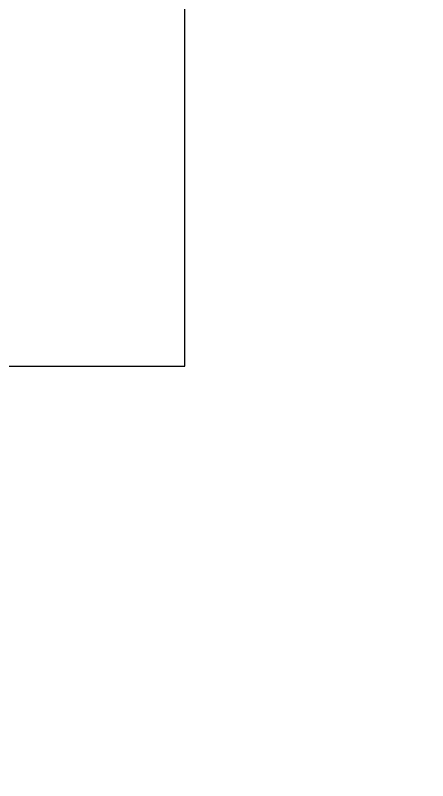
# Model space of a CAD drawing. Header units: millimetres. Extents: x -176651 to 388869, y -469666 to 486614.
# Drawn here: x 220939 to 225327, y 142033 to 150177 of the extents above; entities that cross this region are included whole.
import ezdxf

# ---------------------------------------------------------------- set-up
doc = ezdxf.new("R2010")
doc.units = ezdxf.units.MM
for name, color, linetype in [('ad-Parking', 8, 'Continuous'), ('ad-Road', 8, 'Continuous'), ('ad-Road Hatch', 8, 'Continuous')]:
    doc.layers.add(name, color=color, linetype=linetype)

# ---------------------------------------------------------------- blocks, each defined once
blk = doc.blocks.new('A$C4fb60e89')
at = {"layer": 'ad-Road Hatch', "ltscale": 5, "transparency": 33554687}
h = blk.add_hatch(dxfattribs=at)
h.set_pattern_fill('AR-HBONE', color=256, scale=15)
h.set_pattern_definition([(45, (-193247.7, -428758.8), (0, 2155.2615), [4572, -1524]), (135, (-192170.1, -427681.1), (2e-13, 2155.2615), [4572, -1524])])
h.paths.add_polyline_path([(175594.5, -250241), (169177.9, -249341.1), (167473.5, -249057.1), (167473.5, -138693.9), (101313.5, -138693.9), (101313.5, -199953.9), (101307.7, -237994.6), (101040.4, -268291), (101007.7, -280967.7), (101066.4, -293683.6), (101242.5, -311127.2), (100909.9, -319343.6), (100949.1, -333937.5), (100668.7, -366959.6), (100727.3, -390982.9), (100668.7, -404585.6), (100538.2, -420418.5), (100466.5, -428758.8), (92426.2, -427265.5), (92163.5, -427209.5), (92163.5, -321453.9), (24803.5, -321453.9), (24803.5, -412960.5), (15653.5, -411028.6), (15653.5, -321452.2), (-19535.1, -321452.2), (-34427.5, -319476.7), (-65207.4, -315394.6), (-171770.1, -301268.1), (-185853.9, -298333.1), (-193247.7, -296831.5), (-193244, -292907.6), (-191913.8, -285219.4), (-191838.8, -284678.8), (-183397.4, -286393.2), (-169722.9, -289242.8), (-53141.2, -304697.5), (-18730.1, -309262.2), (15653.3, -309262.2), (15653.5, 703.4), (24803.5, 1114.6), (24803.5, -129543.9), (92163.5, -129543.9), (92163.5, 15133.3), (101313.5, 17712.8), (101313.5, -129543.9), (167473.5, -129543.9), (167473.5, 35551.6), (175738, 37855), (175848.8, 28595.3), (175835.8, 25947.4), (175777.1, 14040.5), (175855.3, 2315.8), (175659.7, -18036.1), (175731.4, -34038.6), (175718.4, -46839.2), (175672.7, -63402.4), (175816.2, -82071.9), (175542.3, -106356), (175490.2, -124640.8), (175574.9, -145018.8), (175731.4, -168892), (175796.6, -181268.8), (175796.6, -192667.4), (175744.5, -208200.3), (175829.2, -223276.8), (175887.9, -234871.1)])
h.paths.add_polyline_path([(24803.5, -309263.9), (92163.5, -309263.9), (92163.5, -138693.9), (24803.5, -138693.9)], flags=16)
blk = doc.blocks.new('zw$944D')
at = {"layer": 'ad-Parking', "ltscale": 5}
blk.add_lwpolyline([(0, 0), (6100, 0), (6100, 6100), (0, 6100)], close=True, dxfattribs=at)
blk = doc.blocks.new('zw$2786')
at = {"layer": 'ad-Parking', "ltscale": 5}
blk.add_blockref('zw$944D', (36698.6, -201556.9), dxfattribs=at)

msp = doc.modelspace()

# ---------------------------------------------------------------- block references
at = {"layer": 'ad-Road', "ltscale": 5}
msp.add_blockref('A$C4fb60e89', (191838.8, 428758.8), dxfattribs=at)

# ---------------------------------------------------------------- next in the draw order: block references
at = {"layer": 'ad-Parking', "ltscale": 5}
msp.add_blockref('zw$2786', (179943.6, 348001.8), dxfattribs=at)

doc.saveas('drawing.dxf')
